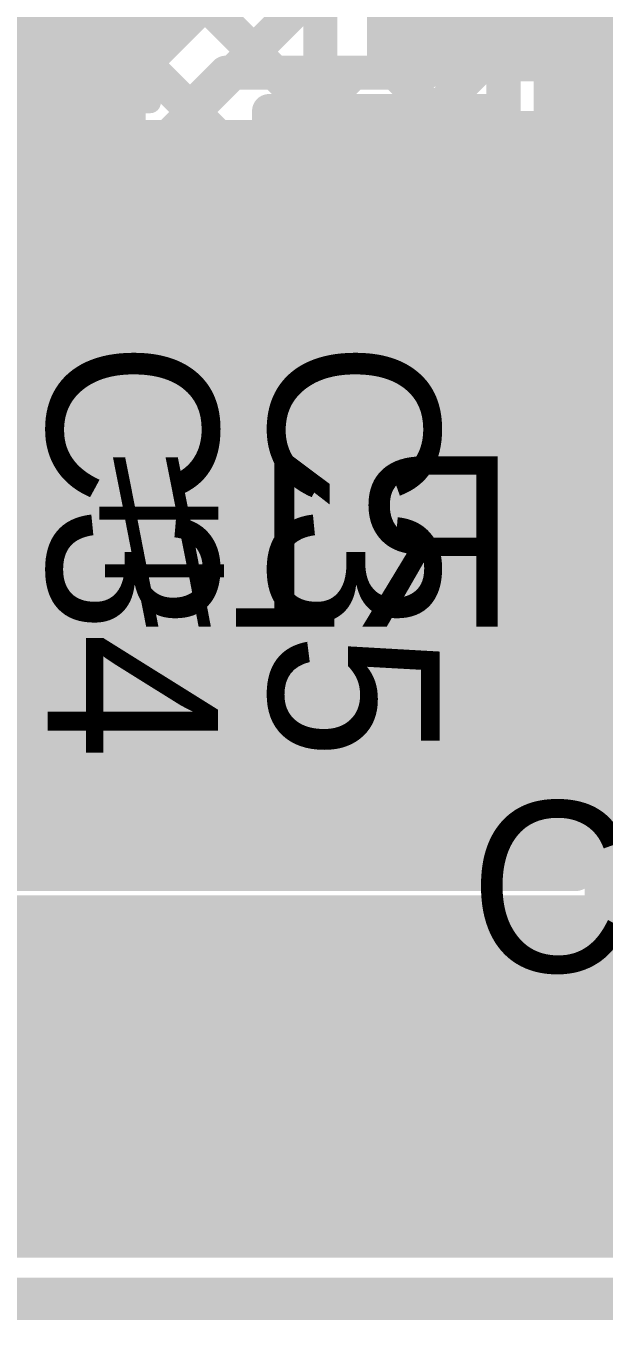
# Model space of a CAD drawing. Header units: millimetres. Extents: x 3.06 to 5.82, y 1.29 to 3.84.
# Drawn here: x 3.7649 to 3.9006, y 1.2863 to 1.59 of the extents above; entities that cross this region are included whole.
import ezdxf

# ---------------------------------------------------------------- set-up
doc = ezdxf.new("R2010")
doc.units = ezdxf.units.MM
doc.header["$MEASUREMENT"] = 0
for name, color, linetype in [('BottomLayer', 5, 'Continuous'), ('BottomOverlay', 54, 'Continuous'), ('BottomPaste', 16, 'Continuous'), ('BottomSolder', 6, 'Continuous'), ('Mechanical13', 56, 'Continuous'), ('MultiLayer', 9, 'Continuous'), ('TopLayer', 1, 'Continuous'), ('TopOverlay', 2, 'Continuous'), ('TopPaste', 8, 'Continuous'), ('TopSolder', 216, 'Continuous'), ('ViaHoleLayer', 16, 'Continuous')]:
    doc.layers.add(name, color=color, linetype=linetype)

# ---------------------------------------------------------------- blocks, each defined once
blk = doc.blocks.new('RES_0805_B_3')
at = {"layer": 'BottomLayer'}
for points in [[(-0.06, -0.025), (-0.02, -0.025), (-0.06, 0.025), (-0.02, 0.025)], [(0.02, -0.025), (0.06, -0.025), (0.02, 0.025), (0.06, 0.025)]]:
    blk.add_solid(points, dxfattribs=at)
at = {"layer": 'BottomOverlay', "const_width": 0.00787}
for points in [[(0.065, 0.03), (-0.065, 0.03)], [(-0.065, 0.03), (-0.065, -0.03)], [(0.065, 0.03), (0.065, -0.03)], [(0.065, -0.03), (-0.065, -0.03)]]:
    blk.add_lwpolyline(points, dxfattribs=at)
at = {"layer": 'BottomOverlay', "const_width": 0.00394}
for points in [[(-0.06697, 0.03, 1), (-0.06303, 0.03, 1)], [(-0.06697, 0.03, 1), (-0.06303, 0.03, 1)], [(0.06303, 0.03, 1), (0.06697, 0.03, 1)], [(0.06303, 0.03, 1), (0.06697, 0.03, 1)], [(-0.06697, -0.03, 1), (-0.06303, -0.03, 1)], [(-0.06697, -0.03, 1), (-0.06303, -0.03, 1)], [(0.06303, -0.03, 1), (0.06697, -0.03, 1)], [(0.06303, -0.03, 1), (0.06697, -0.03, 1)]]:
    blk.add_lwpolyline(points, format="xyb", close=True, dxfattribs=at)
at = {"layer": 'BottomPaste'}
for points in [[(-0.06, -0.025), (-0.02, -0.025), (-0.06, 0.025), (-0.02, 0.025)], [(0.02, -0.025), (0.06, -0.025), (0.02, 0.025), (0.06, 0.025)]]:
    blk.add_solid(points, dxfattribs=at)
at = {"layer": 'BottomSolder'}
for points in [[(-0.064, -0.029), (-0.016, -0.029), (-0.064, 0.029), (-0.016, 0.029)], [(0.016, -0.029), (0.064, -0.029), (0.016, 0.029), (0.064, 0.029)]]:
    blk.add_solid(points, dxfattribs=at)
blk = doc.blocks.new('SMD_H______4')
at = {"layer": 'TopLayer'}
blk.add_solid([(-0.43393, -0.04921), (-0.36307, -0.04921), (-0.43393, 0.04921), (-0.36307, 0.04921)], dxfattribs=at)
at = {"layer": 'TopOverlay', "const_width": 0.005}
for points in [[(-0.441, 0.046), (-0.441, -0.057)], [(-0.441, -0.057), (-0.256, -0.057)]]:
    blk.add_lwpolyline(points, dxfattribs=at)
at = {"layer": 'TopOverlay', "const_width": 0.0025}
blk.add_lwpolyline([(-0.44225, -0.057, 1), (-0.43975, -0.057, 1)], format="xyb", close=True, dxfattribs=at)
blk.add_lwpolyline([(-0.44225, -0.057, 1), (-0.43975, -0.057, 1)], format="xyb", close=True, dxfattribs=at)
at = {"layer": 'TopPaste'}
blk.add_solid([(-0.43393, -0.04921), (-0.36307, -0.04921), (-0.43393, 0.04921), (-0.36307, 0.04921)], dxfattribs=at)
at = {"layer": 'TopSolder'}
blk.add_solid([(-0.43793, -0.05321), (-0.35907, -0.05321), (-0.43793, 0.05321), (-0.35907, 0.05321)], dxfattribs=at)
blk = doc.blocks.new('C__0603_19')
at = {"layer": 'TopLayer'}
for points in [[(-0.045, 0.0175), (-0.045, -0.0175), (-0.015, 0.0175), (-0.015, -0.0175)], [(0.015, 0.0175), (0.015, -0.0175), (0.045, 0.0175), (0.045, -0.0175)]]:
    blk.add_solid(points, dxfattribs=at)
at = {"layer": 'TopOverlay', "const_width": 0.005}
for points in [[(-0.018, 0.021), (-0.049, 0.021)], [(-0.049, -0.021), (-0.049, 0.021)], [(0.049, 0.021), (0.018, 0.021)], [(0.049, -0.021), (0.049, 0.021)], [(-0.018, -0.021), (-0.049, -0.021)], [(0.049, -0.021), (0.018, -0.021)]]:
    blk.add_lwpolyline(points, dxfattribs=at)
at = {"layer": 'TopOverlay', "const_width": 0.0025}
for points in [[(-0.05025, 0.021, 1), (-0.04775, 0.021, 1)], [(-0.05025, 0.021, 1), (-0.04775, 0.021, 1)], [(-0.01925, 0.021, 1), (-0.01675, 0.021, 1)], [(0.01675, 0.021, 1), (0.01925, 0.021, 1)], [(0.04775, 0.021, 1), (0.05025, 0.021, 1)], [(0.04775, 0.021, 1), (0.05025, 0.021, 1)], [(-0.05025, -0.021, 1), (-0.04775, -0.021, 1)], [(-0.05025, -0.021, 1), (-0.04775, -0.021, 1)], [(-0.01925, -0.021, 1), (-0.01675, -0.021, 1)], [(0.01675, -0.021, 1), (0.01925, -0.021, 1)], [(0.04775, -0.021, 1), (0.05025, -0.021, 1)], [(0.04775, -0.021, 1), (0.05025, -0.021, 1)]]:
    blk.add_lwpolyline(points, format="xyb", close=True, dxfattribs=at)
at = {"layer": 'TopPaste'}
for points in [[(-0.045, 0.0175), (-0.045, -0.0175), (-0.015, 0.0175), (-0.015, -0.0175)], [(0.015, 0.0175), (0.015, -0.0175), (0.045, 0.0175), (0.045, -0.0175)]]:
    blk.add_solid(points, dxfattribs=at)
at = {"layer": 'TopSolder'}
for points in [[(-0.04736, 0.01986), (-0.04736, -0.01986), (-0.01264, 0.01986), (-0.01264, -0.01986)], [(0.01264, 0.01986), (0.01264, -0.01986), (0.04736, 0.01986), (0.04736, -0.01986)]]:
    blk.add_solid(points, dxfattribs=at)
blk = doc.blocks.new('RES_0805_B_51')
at = {"layer": 'BottomLayer'}
for points in [[(-0.06, -0.025), (-0.02, -0.025), (-0.06, 0.025), (-0.02, 0.025)], [(0.02, -0.025), (0.06, -0.025), (0.02, 0.025), (0.06, 0.025)]]:
    blk.add_solid(points, dxfattribs=at)
at = {"layer": 'BottomOverlay', "const_width": 0.00787}
for points in [[(-0.065, 0.03), (-0.065, -0.03)], [(0.065, 0.03), (-0.065, 0.03)], [(0.065, 0.03), (0.065, -0.03)], [(0.065, -0.03), (-0.065, -0.03)]]:
    blk.add_lwpolyline(points, dxfattribs=at)
at = {"layer": 'BottomOverlay', "const_width": 0.00394}
for points in [[(-0.06697, 0.03, 1), (-0.06303, 0.03, 1)], [(-0.06697, 0.03, 1), (-0.06303, 0.03, 1)], [(0.06303, 0.03, 1), (0.06697, 0.03, 1)], [(0.06303, 0.03, 1), (0.06697, 0.03, 1)], [(-0.06697, -0.03, 1), (-0.06303, -0.03, 1)], [(-0.06697, -0.03, 1), (-0.06303, -0.03, 1)], [(0.06303, -0.03, 1), (0.06697, -0.03, 1)], [(0.06303, -0.03, 1), (0.06697, -0.03, 1)]]:
    blk.add_lwpolyline(points, format="xyb", close=True, dxfattribs=at)
at = {"layer": 'BottomPaste'}
for points in [[(-0.06, -0.025), (-0.02, -0.025), (-0.06, 0.025), (-0.02, 0.025)], [(0.02, -0.025), (0.06, -0.025), (0.02, 0.025), (0.06, 0.025)]]:
    blk.add_solid(points, dxfattribs=at)
at = {"layer": 'BottomSolder'}
for points in [[(-0.064, -0.029), (-0.016, -0.029), (-0.064, 0.029), (-0.016, 0.029)], [(0.016, -0.029), (0.064, -0.029), (0.016, 0.029), (0.064, 0.029)]]:
    blk.add_solid(points, dxfattribs=at)
blk = doc.blocks.new('SOT_23_B_55')
at = {"layer": 'BottomLayer'}
for points in [[(-0.05354, 0.02126), (-0.02126, 0.02126), (-0.05354, 0.05748), (-0.02126, 0.05748)], [(0.02126, 0.02126), (0.05354, 0.02126), (0.02126, 0.05748), (0.05354, 0.05748)], [(-0.01614, -0.05748), (0.01614, -0.05748), (-0.01614, -0.02126), (0.01614, -0.02126)]]:
    blk.add_solid(points, dxfattribs=at)
at = {"layer": 'BottomOverlay'}
for points, const_width in [([(-0.06439, 0.045, 1), (-0.07161, 0.045, 1)], 0.01), ([(-0.07411, 0.045, 1), (-0.06911, 0.045, 1)], 0.005), ([(-0.06689, 0.045, 1), (-0.06189, 0.045, 1)], 0.005), ([(-0.01497, 0.033, 1), (-0.01103, 0.033, 1)], 0.00394), ([(0.01103, 0.033, 1), (0.01497, 0.033, 1)], 0.00394), ([(-0.06497, 0.03, 1), (-0.06103, 0.03, 1)], 0.00394), ([(0.06103, 0.03, 1), (0.06497, 0.03, 1)], 0.00394), ([(-0.06497, -0.034, 1), (-0.06103, -0.034, 1)], 0.00394), ([(-0.06497, -0.034, 1), (-0.06103, -0.034, 1)], 0.00394), ([(-0.02597, -0.034, 1), (-0.02203, -0.034, 1)], 0.00394), ([(0.02203, -0.034, 1), (0.02597, -0.034, 1)], 0.00394), ([(0.06103, -0.034, 1), (0.06497, -0.034, 1)], 0.00394), ([(0.06103, -0.034, 1), (0.06497, -0.034, 1)], 0.00394)]:
    blk.add_lwpolyline(points, format="xyb", close=True, dxfattribs=dict(at, const_width=const_width))
at = {"layer": 'BottomOverlay', "const_width": 0.00787}
for points in [[(-0.013, 0.033), (0.013, 0.033)], [(-0.063, -0.034), (-0.063, 0.03)], [(0.063, -0.034), (0.063, 0.03)], [(-0.063, -0.034), (-0.024, -0.034)], [(0.024, -0.034), (0.063, -0.034)]]:
    blk.add_lwpolyline(points, dxfattribs=at)
at = {"layer": 'BottomPaste'}
for points in [[(-0.05354, 0.02126), (-0.02126, 0.02126), (-0.05354, 0.05748), (-0.02126, 0.05748)], [(0.02126, 0.02126), (0.05354, 0.02126), (0.02126, 0.05748), (0.05354, 0.05748)], [(-0.01614, -0.05748), (0.01614, -0.05748), (-0.01614, -0.02126), (0.01614, -0.02126)]]:
    blk.add_solid(points, dxfattribs=at)
at = {"layer": 'BottomSolder'}
for points in [[(-0.05754, 0.01726), (-0.01726, 0.01726), (-0.05754, 0.06148), (-0.01726, 0.06148)], [(0.01726, 0.01726), (0.05754, 0.01726), (0.01726, 0.06148), (0.05754, 0.06148)], [(-0.02014, -0.06148), (0.02014, -0.06148), (-0.02014, -0.01726), (0.02014, -0.01726)]]:
    blk.add_solid(points, dxfattribs=at)
blk = doc.blocks.new('C__0805_58')
at = {"layer": 'TopLayer'}
for points in [[(-0.06, -0.03), (-0.02, -0.03), (-0.06, 0.03), (-0.02, 0.03)], [(0.02, -0.03), (0.06, -0.03), (0.02, 0.03), (0.06, 0.03)]]:
    blk.add_solid(points, dxfattribs=at)
at = {"layer": 'TopOverlay', "const_width": 0.00787}
for points in [[(-0.024, 0.035), (-0.065, 0.035)], [(-0.065, -0.035), (-0.065, 0.035)], [(0.065, 0.035), (0.024, 0.035)], [(0.065, -0.035), (0.065, 0.035)], [(-0.024, -0.035), (-0.065, -0.035)], [(0.065, -0.035), (0.024, -0.035)]]:
    blk.add_lwpolyline(points, dxfattribs=at)
at = {"layer": 'TopOverlay', "const_width": 0.00394}
for points in [[(-0.06697, 0.035, 1), (-0.06303, 0.035, 1)], [(-0.06697, 0.035, 1), (-0.06303, 0.035, 1)], [(-0.02597, 0.035, 1), (-0.02203, 0.035, 1)], [(0.02203, 0.035, 1), (0.02597, 0.035, 1)], [(0.06303, 0.035, 1), (0.06697, 0.035, 1)], [(0.06303, 0.035, 1), (0.06697, 0.035, 1)], [(-0.06697, -0.035, 1), (-0.06303, -0.035, 1)], [(-0.06697, -0.035, 1), (-0.06303, -0.035, 1)], [(-0.02597, -0.035, 1), (-0.02203, -0.035, 1)], [(0.02203, -0.035, 1), (0.02597, -0.035, 1)], [(0.06303, -0.035, 1), (0.06697, -0.035, 1)], [(0.06303, -0.035, 1), (0.06697, -0.035, 1)]]:
    blk.add_lwpolyline(points, format="xyb", close=True, dxfattribs=at)
at = {"layer": 'TopPaste'}
for points in [[(-0.06, -0.03), (-0.02, -0.03), (-0.06, 0.03), (-0.02, 0.03)], [(0.02, -0.03), (0.06, -0.03), (0.02, 0.03), (0.06, 0.03)]]:
    blk.add_solid(points, dxfattribs=at)
at = {"layer": 'TopSolder'}
for points in [[(-0.06276, -0.03276), (-0.01724, -0.03276), (-0.06276, 0.03276), (-0.01724, 0.03276)], [(0.01724, -0.03276), (0.06276, -0.03276), (0.01724, 0.03276), (0.06276, 0.03276)]]:
    blk.add_solid(points, dxfattribs=at)

msp = doc.modelspace()

# ---------------------------------------------------------------- linework, layer by layer
at = {"layer": 'BottomLayer'}
for points, const_width in [([(3.773, 1.584), (3.799, 1.61)], 0.04), ([(3.773, 1.534), (3.773, 1.584)], 0.04), ([(3.877, 1.57), (3.877, 1.58922)], 0.008), ([(3.86103, 1.57), (3.877, 1.58597)], 0.008), ([(3.8732, 1.58566), (3.877, 1.58187)], 0.008), ([(3.804, 1.56954), (3.81346, 1.579)], 0.008), ([(3.804, 1.57116), (3.81184, 1.579)], 0.008), ([(3.81184, 1.579), (3.854, 1.579)], 0.008), ([(3.8233, 1.579), (3.8323, 1.57)], 0.008), ([(3.83274, 1.57), (3.84174, 1.579)], 0.008), ([(3.85158, 1.579), (3.86058, 1.57)], 0.008), ([(3.804, 1.57001), (3.822, 1.55201)], 0.008), ([(3.804, 1.534), (3.804, 1.57)], 0.008), ([(3.804, 1.498), (3.804, 1.57)], 0.008), ([(3.822, 1.57), (3.877, 1.57)], 0.008), ([(3.822, 1.498), (3.822, 1.57)], 0.008), ([(3.804, 1.54126), (3.822, 1.55926)], 0.008), ([(3.686, 1.54659), (3.84159, 1.391)], 0.008), ([(3.804, 1.54173), (3.822, 1.52373)], 0.008), ([(3.853, 1.53463), (3.951, 1.53463)], 0.022), ([(3.853, 1.534), (3.853, 1.53463)], 0.022), ([(3.804, 1.51297), (3.822, 1.53097)], 0.008), ([(3.686, 1.51831), (3.81331, 1.391)], 0.008), ([(3.79516, 1.391), (3.91679, 1.51263)], 0.008), ([(3.804, 1.51344), (3.92144, 1.396)], 0.008), ([(3.88002, 1.391), (4.00084, 1.51182)], 0.008), ([(3.884, 1.51263), (3.92386, 1.51263)], 0.008), ([(3.884, 1.50812), (3.88851, 1.51263)], 0.008), ([(3.884, 1.498), (3.884, 1.51263)], 0.008), ([(3.88967, 1.51263), (4.00433, 1.39797)], 0.008), ([(3.82345, 1.391), (3.93797, 1.50552)], 0.008), ([(3.85173, 1.391), (3.96625, 1.50552)], 0.008), ([(3.71341, 1.3941), (3.822, 1.50269)], 0.008), ([(3.69683, 1.4058), (3.78903, 1.498)], 0.008), ([(3.7386, 1.391), (3.8456, 1.498)], 0.008), ([(3.742, 1.498), (3.804, 1.498)], 0.008), ([(3.76288, 1.498), (3.86988, 1.391)], 0.008), ([(3.76688, 1.391), (3.87388, 1.498)], 0.008), ([(3.79116, 1.498), (3.894, 1.39516)], 0.008), ([(3.822, 1.498), (3.884, 1.498)], 0.008), ([(3.84773, 1.498), (3.94973, 1.396)], 0.008), ([(3.87601, 1.498), (3.97801, 1.396)], 0.008), ([(3.686, 1.49002), (3.78502, 1.391)], 0.008), ([(3.894, 1.396), (3.956, 1.396)], 0.008), ([(3.894, 1.391), (3.894, 1.396)], 0.008), ([(3.72954, 1.391), (3.842, 1.391)], 0.008), ([(3.842, 1.391), (3.894, 1.391)], 0.008), ([(3.72954, 1.36), (3.842, 1.36)], 0.04), ([(3.842, 1.36), (3.925, 1.36)], 0.04)]:
    msp.add_lwpolyline(points, dxfattribs=dict(at, const_width=const_width))
for points, const_width in [([(3.763, 1.584, 1), (3.783, 1.584, 1)], 0.02), ([(3.763, 1.584, 1), (3.783, 1.584, 1)], 0.02), ([(3.875, 1.58922, 1), (3.879, 1.58922, 1)], 0.004), ([(3.875, 1.58922, 1), (3.879, 1.58922, 1)], 0.004), ([(3.8712, 1.58566, 1), (3.8752, 1.58566, 1)], 0.004), ([(3.875, 1.58597, 1), (3.879, 1.58597, 1)], 0.004), ([(3.875, 1.58187, 1), (3.879, 1.58187, 1)], 0.004), ([(3.80984, 1.579, 1), (3.81384, 1.579, 1)], 0.004), ([(3.80984, 1.579, 1), (3.81384, 1.579, 1)], 0.004), ([(3.81146, 1.579, 1), (3.81546, 1.579, 1)], 0.004), ([(3.8213, 1.579, 1), (3.8253, 1.579, 1)], 0.004), ([(3.83974, 1.579, 1), (3.84374, 1.579, 1)], 0.004), ([(3.84958, 1.579, 1), (3.85358, 1.579, 1)], 0.004), ([(3.852, 1.579, 1), (3.856, 1.579, 1)], 0.004), ([(3.852, 1.579, 1), (3.856, 1.579, 1)], 0.004), ([(3.802, 1.57116, 1), (3.806, 1.57116, 1)], 0.004), ([(3.802, 1.57001, 1), (3.806, 1.57001, 1)], 0.004), ([(3.802, 1.57, 1), (3.806, 1.57, 1)], 0.004), ([(3.802, 1.57, 1), (3.806, 1.57, 1)], 0.004), ([(3.802, 1.56954, 1), (3.806, 1.56954, 1)], 0.004), ([(3.82, 1.57, 1), (3.824, 1.57, 1)], 0.004), ([(3.82, 1.57, 1), (3.824, 1.57, 1)], 0.004), ([(3.8303, 1.57, 1), (3.8343, 1.57, 1)], 0.004), ([(3.83074, 1.57, 1), (3.83474, 1.57, 1)], 0.004), ([(3.85858, 1.57, 1), (3.86258, 1.57, 1)], 0.004), ([(3.85903, 1.57, 1), (3.86303, 1.57, 1)], 0.004), ([(3.875, 1.57, 1), (3.879, 1.57, 1)], 0.004), ([(3.875, 1.57, 1), (3.879, 1.57, 1)], 0.004), ([(3.82, 1.55926, 1), (3.824, 1.55926, 1)], 0.004), ([(3.82, 1.55201, 1), (3.824, 1.55201, 1)], 0.004), ([(3.763, 1.534, 1), (3.783, 1.534, 1)], 0.02), ([(3.802, 1.54173, 1), (3.806, 1.54173, 1)], 0.004), ([(3.802, 1.54126, 1), (3.806, 1.54126, 1)], 0.004), ([(3.8475, 1.53463, 1), (3.8585, 1.53463, 1)], 0.011), ([(3.8475, 1.53463, 1), (3.8585, 1.53463, 1)], 0.011), ([(3.8475, 1.534, 1), (3.8585, 1.534, 1)], 0.011), ([(3.802, 1.534, 1), (3.806, 1.534, 1)], 0.004), ([(3.82, 1.53097, 1), (3.824, 1.53097, 1)], 0.004), ([(3.82, 1.52373, 1), (3.824, 1.52373, 1)], 0.004), ([(3.802, 1.51344, 1), (3.806, 1.51344, 1)], 0.004), ([(3.802, 1.51297, 1), (3.806, 1.51297, 1)], 0.004), ([(3.882, 1.51263, 1), (3.886, 1.51263, 1)], 0.004), ([(3.882, 1.51263, 1), (3.886, 1.51263, 1)], 0.004), ([(3.88651, 1.51263, 1), (3.89051, 1.51263, 1)], 0.004), ([(3.88767, 1.51263, 1), (3.89167, 1.51263, 1)], 0.004), ([(3.882, 1.50812, 1), (3.886, 1.50812, 1)], 0.004), ([(3.82, 1.50269, 1), (3.824, 1.50269, 1)], 0.004), ([(3.76088, 1.498, 1), (3.76488, 1.498, 1)], 0.004), ([(3.78703, 1.498, 1), (3.79103, 1.498, 1)], 0.004), ([(3.78916, 1.498, 1), (3.79316, 1.498, 1)], 0.004), ([(3.802, 1.498, 1), (3.806, 1.498, 1)], 0.004), ([(3.802, 1.498, 1), (3.806, 1.498, 1)], 0.004), ([(3.82, 1.498, 1), (3.824, 1.498, 1)], 0.004), ([(3.82, 1.498, 1), (3.824, 1.498, 1)], 0.004), ([(3.8436, 1.498, 1), (3.8476, 1.498, 1)], 0.004), ([(3.84573, 1.498, 1), (3.84973, 1.498, 1)], 0.004), ([(3.87188, 1.498, 1), (3.87588, 1.498, 1)], 0.004), ([(3.87401, 1.498, 1), (3.87801, 1.498, 1)], 0.004), ([(3.882, 1.498, 1), (3.886, 1.498, 1)], 0.004), ([(3.882, 1.498, 1), (3.886, 1.498, 1)], 0.004), ([(3.892, 1.396, 1), (3.896, 1.396, 1)], 0.004), ([(3.892, 1.396, 1), (3.896, 1.396, 1)], 0.004), ([(3.892, 1.39516, 1), (3.896, 1.39516, 1)], 0.004), ([(3.76488, 1.391, 1), (3.76888, 1.391, 1)], 0.004), ([(3.78302, 1.391, 1), (3.78702, 1.391, 1)], 0.004), ([(3.79316, 1.391, 1), (3.79716, 1.391, 1)], 0.004), ([(3.81131, 1.391, 1), (3.81531, 1.391, 1)], 0.004), ([(3.82145, 1.391, 1), (3.82545, 1.391, 1)], 0.004), ([(3.83959, 1.391, 1), (3.84359, 1.391, 1)], 0.004), ([(3.84, 1.391, 1), (3.844, 1.391, 1)], 0.004), ([(3.84, 1.391, 1), (3.844, 1.391, 1)], 0.004), ([(3.84973, 1.391, 1), (3.85373, 1.391, 1)], 0.004), ([(3.86788, 1.391, 1), (3.87188, 1.391, 1)], 0.004), ([(3.87802, 1.391, 1), (3.88202, 1.391, 1)], 0.004), ([(3.892, 1.391, 1), (3.896, 1.391, 1)], 0.004), ([(3.892, 1.391, 1), (3.896, 1.391, 1)], 0.004), ([(3.832, 1.36, 1), (3.852, 1.36, 1)], 0.02), ([(3.832, 1.36, 1), (3.852, 1.36, 1)], 0.02), ([(3.83609, 1.36, 1), (3.84791, 1.36, 1)], 0.01181)]:
    msp.add_lwpolyline(points, format="xyb", close=True, dxfattribs=dict(at, const_width=const_width))
at = {"layer": 'BottomLayer', "const_width": 0.008}
msp.add_lwpolyline([(3.877, 1.58922, -0.212085), (3.854, 1.579)], format="xyb", dxfattribs=at)
at = {"layer": 'BottomLayer'}
msp.add_solid([(3.888, 1.568), (3.959, 1.568), (3.888, 1.822), (3.959, 1.822)], dxfattribs=at)
at = {"layer": 'BottomSolder', "const_width": 0.01581}
msp.add_lwpolyline([(3.83409, 1.36, 1), (3.84991, 1.36, 1)], format="xyb", close=True, dxfattribs=at)
at = {"layer": 'Mechanical13', "const_width": 0.01}
msp.add_lwpolyline([(3.303, 1.29131), (5.81898, 1.29131)], dxfattribs=at)
at = {"layer": 'MultiLayer', "const_width": 0.01181}
msp.add_lwpolyline([(3.83609, 1.36, 1), (3.84791, 1.36, 1)], format="xyb", close=True, dxfattribs=at)
at = {"layer": 'TopLayer', "const_width": 0.008}
for points in [[(3.624, 1.69344), (3.92044, 1.397)], [(3.624, 1.66516), (3.89216, 1.397)], [(3.6856, 1.66013), (3.94873, 1.397)], [(3.71388, 1.66013), (3.97701, 1.397)], [(3.74217, 1.66013), (3.834, 1.5683)], [(3.624, 1.44611), (3.82311, 1.64522)], [(3.624, 1.63688), (3.86388, 1.397)], [(3.624, 1.41783), (3.834, 1.62783)], [(3.624, 1.60859), (3.83559, 1.397)], [(3.63146, 1.397), (3.83382, 1.59936)], [(3.834, 1.566), (3.834, 1.59903)], [(3.624, 1.58031), (3.80731, 1.397)], [(3.65974, 1.397), (3.834, 1.57126)], [(3.68803, 1.397), (3.85703, 1.566)], [(3.71631, 1.397), (3.88531, 1.566)], [(3.7446, 1.397), (3.9136, 1.566)], [(3.77288, 1.397), (3.94188, 1.566)], [(3.80116, 1.397), (3.97016, 1.566)], [(3.834, 1.5683), (3.8363, 1.566)], [(3.834, 1.566), (3.984, 1.566)], [(3.8363, 1.566), (4.00433, 1.39797)], [(3.86458, 1.566), (4.03558, 1.395)], [(3.89287, 1.566), (4.07487, 1.384)], [(3.624, 1.55202), (3.77902, 1.397)], [(3.82945, 1.397), (3.97077, 1.53832)], [(3.85773, 1.397), (3.97113, 1.51039)], [(3.88602, 1.397), (3.99941, 1.51039)], [(3.624, 1.397), (4.00299, 1.397)]]:
    msp.add_lwpolyline(points, dxfattribs=at)
at = {"layer": 'TopLayer'}
for points, const_width in [([(3.832, 1.57126, 1), (3.836, 1.57126, 1)], 0.004), ([(3.832, 1.5683, 1), (3.836, 1.5683, 1)], 0.004), ([(3.832, 1.5683, 1), (3.836, 1.5683, 1)], 0.004), ([(3.832, 1.566, 1), (3.836, 1.566, 1)], 0.004), ([(3.832, 1.566, 1), (3.836, 1.566, 1)], 0.004), ([(3.8343, 1.566, 1), (3.8383, 1.566, 1)], 0.004), ([(3.8343, 1.566, 1), (3.8383, 1.566, 1)], 0.004), ([(3.85503, 1.566, 1), (3.85903, 1.566, 1)], 0.004), ([(3.86258, 1.566, 1), (3.86658, 1.566, 1)], 0.004), ([(3.88331, 1.566, 1), (3.88731, 1.566, 1)], 0.004), ([(3.89087, 1.566, 1), (3.89487, 1.566, 1)], 0.004), ([(3.77088, 1.397, 1), (3.77488, 1.397, 1)], 0.004), ([(3.77702, 1.397, 1), (3.78102, 1.397, 1)], 0.004), ([(3.79916, 1.397, 1), (3.80316, 1.397, 1)], 0.004), ([(3.80531, 1.397, 1), (3.80931, 1.397, 1)], 0.004), ([(3.82745, 1.397, 1), (3.83145, 1.397, 1)], 0.004), ([(3.83359, 1.397, 1), (3.83759, 1.397, 1)], 0.004), ([(3.85573, 1.397, 1), (3.85973, 1.397, 1)], 0.004), ([(3.86188, 1.397, 1), (3.86588, 1.397, 1)], 0.004), ([(3.88402, 1.397, 1), (3.88802, 1.397, 1)], 0.004), ([(3.89016, 1.397, 1), (3.89416, 1.397, 1)], 0.004), ([(3.83609, 1.36, 1), (3.84791, 1.36, 1)], 0.01181)]:
    msp.add_lwpolyline(points, format="xyb", close=True, dxfattribs=dict(at, const_width=const_width))
for points in [[(3.673, 1.512), (3.79, 1.512), (3.673, 1.649), (3.79, 1.649)], [(3.845, 1.577), (3.973, 1.577), (3.845, 1.642), (3.973, 1.642)], [(3.673, 1.401), (3.968, 1.401), (3.673, 1.562), (3.968, 1.562)], [(3.673, 1.399), (4.315, 1.399), (3.673, 1.475), (4.315, 1.475)], [(3.586, 1.345), (3.996, 1.345), (3.586, 1.386), (3.996, 1.386)], [(3.586, 1.301), (4.13133, 1.301), (3.586, 1.354), (4.13133, 1.354)]]:
    msp.add_solid(points, dxfattribs=at)
at = {"layer": 'TopSolder', "const_width": 0.01581}
msp.add_lwpolyline([(3.83409, 1.36, 1), (3.84991, 1.36, 1)], format="xyb", close=True, dxfattribs=at)
at = {"layer": 'ViaHoleLayer', "const_width": 0.00787}
msp.add_lwpolyline([(3.83806, 1.36, 1), (3.84594, 1.36, 1)], format="xyb", close=True, dxfattribs=at)

# ---------------------------------------------------------------- block references
for name, p, rotation in [('SMD_H______4', (3.73708, 2.013), 90), ('SOT_23_B_55', (3.951, 1.574), 360), ('C__0603_19', (3.866, 1.577), 270), ('C__0805_58', (3.931, 1.561), 270), ('RES_0805_B_51', (3.813, 1.534), 180), ('RES_0805_B_3', (3.965, 1.36), 180)]:
    msp.add_blockref(name, p, dxfattribs=dict(rotation=rotation))

# ---------------------------------------------------------------- texts
at = {"layer": 'BottomOverlay', "text_generation_flag": 2}
msp.add_text('R1#', height=0.04, dxfattribs=at).set_placement((3.88, 1.449))
at = {"layer": 'TopOverlay'}
for s, p in [('C34', (3.77, 1.516)), ('C35', (3.822, 1.516))]:
    msp.add_text(s, height=0.04, rotation=270, dxfattribs=at).set_placement(p)
msp.add_text('C26', height=0.04, dxfattribs=at).set_placement((3.869, 1.368))

doc.saveas('drawing.dxf')
